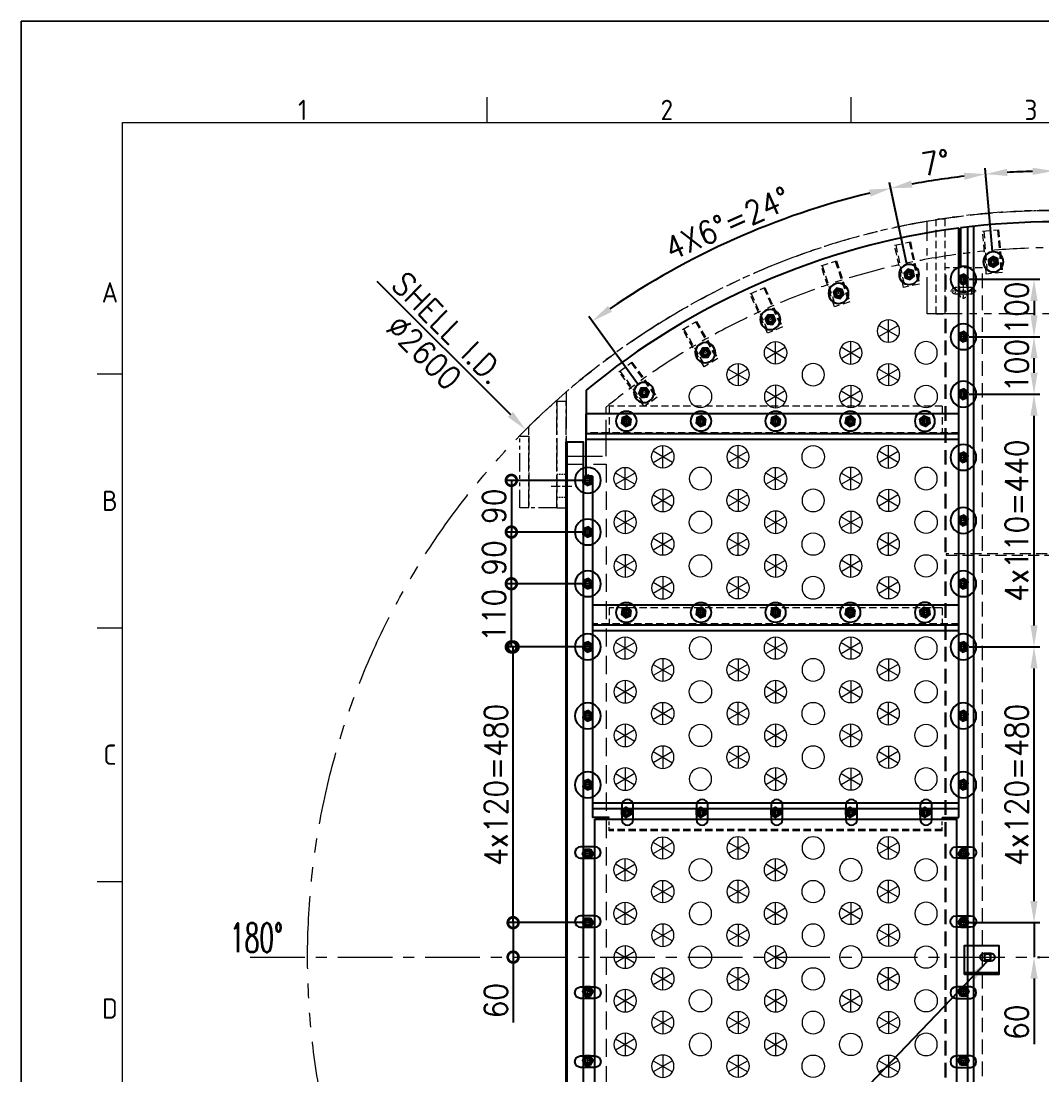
# Model space of a CAD drawing. Header units: inches. Extents: x -15980 to 45789, y -23276 to 2417.
# Drawn here: x 2269 to 4047, y -14754 to -12919 of the extents above; entities that cross this region are included whole.
import ezdxf
from ezdxf.enums import TextEntityAlignment as Align

# ---------------------------------------------------------------- set-up
doc = ezdxf.new("R2010")
doc.units = ezdxf.units.IN
doc.header["$MEASUREMENT"] = 0
for name, pattern in [('CENTER', [50.8, 31.75, -6.35, 6.35, -6.35]), ('CENTERX2', [101.6, 63.5, -12.7, 12.7, -12.7]), ('HIDDEN', [9.525, 6.35, -3.175]), ('HIDDENX2', [19.05, 12.7, -6.35]), ('PHANTOMX2', [127, 63.5, -12.7, 12.7, -12.7, 12.7, -12.7])]:
    doc.linetypes.add(name, pattern=pattern)
for name, color, linetype, lineweight in [('CADRE', 254, 'Continuous', 5), ('Center line', 181, 'CENTER', 5), ('CENTER LINES', 181, 'CENTERX2', 5), ('HATCH', 130, 'PHANTOMX2', 9), ('HIDDEN', 211, 'HIDDEN', 5), ('HIDDEN LINES', 211, 'HIDDENX2', 5), ('Plot Plan', 9, 'Continuous', 0), ('TEXT', 2, 'Continuous', 13)]:
    doc.layers.add(name, color=color, linetype=linetype, lineweight=lineweight)
doc.layers.add('dim', color=82, linetype='Continuous')
doc.styles.add('ISO Proportional', font='isocp.shx')
doc.styles.add('ROMANS', font='ROMANS.shx', dxfattribs={"width": 0.9, "bigfont": '@extfont2.shx'})
doc.dimstyles.new('1X25', dxfattribs={"dimscale": 25, "dimtxt": 1.6, "dimasz": 1.5, "dimexe": 0.4, "dimexo": 0.4, "dimgap": 0.4, "dimtad": 1, "dimdsep": 46, "dimtxsty": 'ROMANS', "dimcen": 0, "dimclrd": 256, "dimclre": 256, "dimclrt": 2, "dimadec": 0, "dimazin": 0, "dimtfac": 1, "dimtmove": 0, "dimatfit": 3, "dimfxl": 0.7, "dimlwd": -1, "dimlwe": -1, "dimarcsym": 1})

# ---------------------------------------------------------------- blocks, each defined once
blk = doc.blocks.new('A$C92300be3')
blk.add_lwpolyline([(520, 2257.5, -0.355757), (2080, 2257.5), (2080, 2172), (2150, 2172), (2150, 2283.6, 0.372217), (450, 2283.6), (450, 2172), (520, 2172), (520, 2257.5)], format="xyb")
blk = doc.blocks.new('A$C2abfb874')
at = {"ltscale": 0.5}
for p, q in [((1678.8, 633.2), (1678.8, 820.7)), ((1727.8, 633.2), (1727.8, 774.6)), ((1678.8, 633.2), (1727.8, 633.2))]:
    blk.add_line(p, q, dxfattribs=at)
for points in [[(1678.8, 633.2), (1662.8, 633.2), (1662.8, 818.2), (1678.8, 818.2)], [(1743.5, 758.2), (1727.8, 758.2), (1727.8, 633.2), (1743.5, 633.2)]]:
    blk.add_lwpolyline(points, close=True, dxfattribs=at)
blk.add_arc((812.8, -148.8), 1300, 45.2636, 48.2291, dxfattribs=at)
at = {"layer": 'Center line', "ltscale": 0.5}
blk.add_line((1688.8, 671.2), (1652.8, 671.2), dxfattribs=at)
at = {"layer": 'HIDDEN', "ltscale": 0.5}
for p, q in [((1662.8, 691.2), (1678.8, 691.2)), ((1662.8, 651.2), (1678.8, 651.2))]:
    blk.add_line(p, q, dxfattribs=at)
blk = doc.blocks.new('A$C141e7d13')
at = {"ltscale": 2}
for name, p in [('A$C92300be3', (0, 0)), ('A$C2abfb874', (487.2, 1448.8))]:
    blk.add_blockref(name, p, dxfattribs=at)
at = {"ltscale": 2, "xscale": -1}
blk.add_blockref('A$C2abfb874', (2112.8, 1448.8), dxfattribs=at)
blk = doc.blocks.new('A$C8f29f892')
at = {"ltscale": 0.1}
blk.add_lwpolyline([(36.7, 0), (7.7, 0, -1), (7.7, 11), (36.7, 11, -1)], format="xyb", close=True, dxfattribs=at)
at = {"layer": 'Center line', "ltscale": 0.2}
for p, q in [((0, 5.5), (44.3, 5.5)), ((7.7, 0), (7.7, 11)), ((36.7, 11), (36.7, 0))]:
    blk.add_line(p, q, dxfattribs=at)
blk = doc.blocks.new('A$C70352fb5')
at = {"layer": 'HIDDEN', "ltscale": 2}
blk.add_lwpolyline([(0, 165), (16, 165), (16, 0), (0, 0)], close=True, dxfattribs=at)
blk = doc.blocks.new('A$C492ec55c')
blk.add_lwpolyline([(1521, 18.9), (1521, 180), (1079, 180), (1079, 18.9, 0.085623)], format="xyb", close=True)
for name, p in [('A$C70352fb5', (1094, 15)), ('A$C8f29f892', (1119.8, 134.5))]:
    blk.add_blockref(name, p)
at = {"xscale": -1}
for name, p in [('A$C70352fb5', (1506, 15)), ('A$C8f29f892', (1480.2, 134.5))]:
    blk.add_blockref(name, p, dxfattribs=at)
blk = doc.blocks.new('A$C1138f5bf')
blk.add_blockref('A$C141e7d13', (0, 0))
at = {"xscale": -1, "rotation": 180}
blk.add_blockref('A$C492ec55c', (0, 2600), dxfattribs=at)
blk = doc.blocks.new('A$Cd132a1cb')
at = {"ltscale": 3}
blk.add_lwpolyline([(0, 2), (376, 2), (376, 0), (0, 0)], close=True, dxfattribs=at)
blk = doc.blocks.new('A$Cee575e1b')
blk.add_circle((7.5, 7.5), 5.5)
at = {"layer": 'Center line', "ltscale": 0.1}
for p, q in [((15, 7.5), (0, 7.5)), ((7.5, 15), (7.5, 0))]:
    blk.add_line(p, q, dxfattribs=at)
blk = doc.blocks.new('A$C2ccb66f0')
blk.add_circle((5.5, 5.5), 5.5)
blk = doc.blocks.new('A$C7d9c7b1b')
for p, q in [((1130, 8.8), (1130, 2551.2)), ((1140, 7.7), (1140, 2552.3)), ((1117, 2549.6), (1117, 2480))]:
    blk.add_line(p, q)
blk.add_circle((1164, 1280), 5.5)
blk.add_arc((1280, 1280), 1280, 82.6839, 97.3161)
at = {"layer": 'Center line', "ltscale": 0.2}
for p, q in [((1129, 2445.5), (1115, 2445.5)), ((1122, 2426.1), (1122, 2453.9)), ((1115, 2434.5), (1129, 2434.5))]:
    blk.add_line(p, q, dxfattribs=at)
at = {"layer": 'HIDDEN LINES', "ltscale": 2}
for p, q in [((1090, 80), (1090, 2480)), ((1092, 80), (1092, 2480)), ((1155, 6.1), (1155, 2480))]:
    blk.add_line(p, q, dxfattribs=at)
at = {"layer": 'HIDDEN LINES'}
blk.add_line((1155, 2480), (1090, 2480), dxfattribs=at)
at = {"layer": 'HIDDEN LINES', "ltscale": 0.5}
blk.add_lwpolyline([(1129, 2445.5, 1), (1115, 2445.5), (1115, 2434.5, 1), (1129, 2434.5)], format="xyb", close=True, dxfattribs=at)
at = {"rotation": 5.000000000000009}
blk.add_blockref('A$C2ccb66f0', (1169.1, 2484.4), dxfattribs=at)
for p in [(1114.5, 2452.5), (1114.5, 2352.5), (1114.5, 2252.5), (1114.5, 2142.5), (1114.5, 2032.5), (1114.5, 1922.5), (1114.5, 1812.5), (1114.5, 1692.5), (1114.5, 1572.5), (1114.5, 1452.5), (1114.5, 1332.5)]:
    blk.add_blockref('A$Cee575e1b', p)
at = {"xscale": -1, "rotation": 180}
for p in [(1114.5, 1227.5), (1114.5, 1107.5)]:
    blk.add_blockref('A$Cee575e1b', p, dxfattribs=at)
at = {"layer": 'HIDDEN', "xscale": -1, "rotation": 180}
blk.add_blockref('A$Cd132a1cb', (1092, 1982), dxfattribs=at)
blk = doc.blocks.new('A$C0b408d54')
blk.add_lwpolyline([(0, 480), (630, 480), (630, 0), (0, 0)], close=True)
blk = doc.blocks.new('A$C6a3627fe')
blk.add_circle((6.1, 6.1), 5.5)
at = {"layer": 'CENTER LINES'}
for p, q in [((0, 6.1), (12.1, 6.1)), ((6.1, 0), (6.1, 12.1))]:
    blk.add_line(p, q, dxfattribs=at)
blk = doc.blocks.new('A$C4fba82f2')
for p, q in [((638, 358), (0, 358)), ((638, 348.1), (0, 348.1)), ((638, 48), (0, 48)), ((638, 38.1), (0, 38.1)), ((29, 23), (0, 23)), ((609, 23), (638, 23))]:
    blk.add_line(p, q)
blk.add_lwpolyline([(638, 23), (638, 393), (0, 393), (0, 23)])
at = {"layer": 'HIDDEN LINES', "ltscale": 0.5}
for p, q in [((29, 0), (29, 23)), ((609, 0), (609, 23))]:
    blk.add_line(p, q, dxfattribs=at)
at = {"layer": 'HIDDEN LINES'}
for p, q in [((609, 2), (29, 2)), ((609, 0), (29, 0)), ((609, 0), (609, 3))]:
    blk.add_line(p, q, dxfattribs=at)
blk.add_blockref('A$C6a3627fe', (53, 374))
at = {"xscale": -1}
for p in [(195.1, 374), (325.1, 374), (455.1, 374), (585.1, 374), (65.1, 26), (195.1, 26), (325.1, 26), (455.1, 26), (585.1, 26)]:
    blk.add_blockref('A$C6a3627fe', p, dxfattribs=at)
blk = doc.blocks.new('A$C6dbf9a00')
for p, q in [((-11, 259.5), (-11, 368)), ((638, 333), (-11, 333)), ((638, 323.1), (-11, 323.1)), ((0, 259.5), (-11, 259.5))]:
    blk.add_line(p, q)
for points in [[(638, 2), (638, 368), (-11, 368)], [(0, 259.5), (0, 2)]]:
    blk.add_lwpolyline(points)
at = {"layer": 'HIDDEN LINES'}
for p, q in [((29, 30), (29, 0)), ((609, 30), (29, 30)), ((609, 30), (609, 0)), ((638, 2), (0, 2)), ((609, 0), (29, 0))]:
    blk.add_line(p, q, dxfattribs=at)
blk.add_blockref('A$C6a3627fe', (53, 348.9))
at = {"xscale": -1}
for p in [(195.1, 348.9), (325.1, 348.9), (455.1, 348.9), (585.1, 348.9), (65.1, 16), (195.1, 16), (325.1, 16), (455.1, 16), (585.1, 16)]:
    blk.add_blockref('A$C6a3627fe', p, dxfattribs=at)
blk = doc.blocks.new('A$C3f851d6e')
at = {"layer": 'CENTER LINES'}
for p, q in [((723.6, 640.5), (731.6, 640.5)), ((723.6, -999.5), (731.6, -999.5))]:
    blk.add_line(p, q, dxfattribs=at)
at = {"layer": 'HIDDEN', "ltscale": 5}
blk.add_line((728.6, -1037.5), (728.6, 678.5), dxfattribs=at)
blk.add_lwpolyline([(726.6, 678.5), (796.6, 678.5), (796.6, -1037.5), (726.6, -1037.5)], close=True, dxfattribs=at)
at = {"layer": 'HIDDEN LINES'}
for p, q in [((726.6, 647.5), (728.6, 647.5)), ((726.6, 633.5), (728.6, 633.5)), ((726.6, -992.5), (728.6, -992.5)), ((726.6, -1006.5), (728.6, -1006.5))]:
    blk.add_line(p, q, dxfattribs=at)
for p in [(757.1, 643), (757.1, 553), (757.1, 463), (757.1, 353), (757.1, 233), (757.1, 113), (757.1, -7), (757.1, -127)]:
    blk.add_blockref('A$Cee575e1b', p)
at = {"xscale": -1, "rotation": 180}
for p in [(757.1, -232), (757.1, -352), (757.1, -472), (757.1, -592), (757.1, -712), (757.1, -822), (757.1, -912), (757.1, -1002)]:
    blk.add_blockref('A$Cee575e1b', p, dxfattribs=at)
blk = doc.blocks.new('A$C91e3882d')
at = {"ltscale": 5}
blk.add_line((5, 0), (5, 1794), dxfattribs=at)
blk.add_lwpolyline([(3, 1794), (33, 1794), (33, 0), (3, 0)], close=True, dxfattribs=at)
at = {"layer": 'CENTER LINES'}
for p, q in [((0, 1717), (8, 1717)), ((0, 77), (8, 77))]:
    blk.add_line(p, q, dxfattribs=at)
at = {"layer": 'HIDDEN LINES'}
for p, q in [((3, 1724), (5, 1724)), ((3, 1710), (5, 1710)), ((3, 84), (5, 84)), ((3, 70), (5, 70))]:
    blk.add_line(p, q, dxfattribs=at)
blk = doc.blocks.new('A$C6bf44817')
for p, q in [((943.1, 172.1), (943.1, 528.3)), ((294.1, 246.1), (294.1, 172.1))]:
    blk.add_line(p, q)
blk.add_arc((1109.1, -740.9), 1280, 97.4515, 129.5476)
at = {"layer": 'HIDDEN LINES'}
for p, q in [((914.1, 218.1), (334.1, 218.1)), ((334.1, 218.1), (334.1, 170.1)), ((914.1, 218.1), (914.1, 170.1)), ((943.1, 172.1), (294.1, 172.1)), ((914.1, 170.1), (334.1, 170.1))]:
    blk.add_line(p, q, dxfattribs=at)
for p, rotation in [((852.3, 441), 12), ((730.2, 407.7), 18.00000000000001), ((612.2, 361.8), 24.00000000000002), ((499.6, 303.8), 30.00000000000003), ((393.8, 234.3), 36.00000000000001)]:
    blk.add_blockref('A$C2ccb66f0', p, dxfattribs=dict(rotation=rotation))
at = {"xscale": -1}
for p in [(370.2, 186), (500.2, 186), (630.2, 186), (760.2, 186), (890.2, 186)]:
    blk.add_blockref('A$C6a3627fe', p, dxfattribs=at)
blk = doc.blocks.new('A$Caf3e39af')
for name, p in [('A$C7d9c7b1b', (0, 0)), ('A$C6bf44817', (170.9, 2020.9)), ('A$C6dbf9a00', (476, 1858)), ('A$C91e3882d', (427, 383)), ('A$C3f851d6e', (-296.6, 1459.5)), ('A$C4fba82f2', (476, 1500)), ('A$C0b408d54', (480, 1040))]:
    blk.add_blockref(name, p)
blk = doc.blocks.new('A$C11cce40c')
at = {"layer": 'TEXT'}
blk.add_circle((19.5, 19.5), 19.5, dxfattribs=at)
blk = doc.blocks.new('A$Ce7f1c790')
at = {"layer": 'TEXT'}
for p, q in [((19.5, 39), (19.5, 0)), ((2.6, 29.2), (36.4, 9.7)), ((36.4, 29.2), (2.6, 9.7))]:
    blk.add_line(p, q, dxfattribs=at)
blk.add_circle((19.5, 19.5), 19.5, dxfattribs=at)
blk = doc.blocks.new('A$C5fb7b078')
at = {"xscale": -1, "rotation": 180}
for name, p in [('A$Ce7f1c790', (458.5, 1319)), ('A$Ce7f1c790', (393, 1281)), ('A$C11cce40c', (524, 1281)), ('A$Ce7f1c790', (196.5, 1100)), ('A$Ce7f1c790', (458.5, 1100)), ('A$C11cce40c', (131, 1062)), ('A$Ce7f1c790', (393, 1062)), ('A$C11cce40c', (524, 1062)), ('A$Ce7f1c790', (196.5, 948)), ('A$Ce7f1c790', (458.5, 948)), ('A$Ce7f1c790', (393, 910)), ('A$C11cce40c', (131, 767)), ('A$C11cce40c', (524, 767)), ('A$Ce7f1c790', (196.5, 653)), ('A$Ce7f1c790', (458.5, 653)), ('A$Ce7f1c790', (393, 615)), ('A$C11cce40c', (131, 539)), ('A$C11cce40c', (524, 539)), ('A$Ce7f1c790', (196.5, 419)), ('A$Ce7f1c790', (458.5, 419)), ('A$Ce7f1c790', (196.5, 343)), ('A$Ce7f1c790', (458.5, 343)), ('A$C11cce40c', (131, 305)), ('A$C11cce40c', (524, 305)), ('A$Ce7f1c790', (196.5, 191)), ('A$Ce7f1c790', (458.5, 191)), ('A$Ce7f1c790', (393, 153)), ('A$C11cce40c', (131, 77)), ('A$C11cce40c', (524, 77))]:
    blk.add_blockref(name, p, dxfattribs=at)
at = {"rotation": 180}
for name, p in [('A$Ce7f1c790', (301, 1281)), ('A$Ce7f1c790', (104.5, 1100)), ('A$C11cce40c', (366.5, 1100)), ('A$Ce7f1c790', (39, 1062)), ('A$Ce7f1c790', (301, 1062)), ('A$Ce7f1c790', (104.5, 948)), ('A$C11cce40c', (366.5, 948)), ('A$Ce7f1c790', (39, 767)), ('A$Ce7f1c790', (301, 767)), ('A$Ce7f1c790', (104.5, 653)), ('A$C11cce40c', (366.5, 653)), ('A$Ce7f1c790', (104.5, 419)), ('A$Ce7f1c790', (39, 381)), ('A$Ce7f1c790', (301, 381)), ('A$Ce7f1c790', (104.5, 343)), ('A$C11cce40c', (366.5, 343)), ('A$Ce7f1c790', (39, 305)), ('A$Ce7f1c790', (301, 305)), ('A$Ce7f1c790', (104.5, 191)), ('A$C11cce40c', (366.5, 191)), ('A$C11cce40c', (432, 77)), ('A$C11cce40c', (366.5, 39))]:
    blk.add_blockref(name, p, dxfattribs=at)
for name, p in [('A$Ce7f1c790', (196.5, 1204)), ('A$Ce7f1c790', (458.5, 1204)), ('A$C11cce40c', (131, 1166)), ('A$Ce7f1c790', (393, 1166)), ('A$C11cce40c', (524, 1166)), ('A$Ce7f1c790', (196.5, 985)), ('A$Ce7f1c790', (458.5, 985)), ('A$C11cce40c', (131, 947)), ('A$Ce7f1c790', (393, 947)), ('A$C11cce40c', (524, 947)), ('A$C11cce40c', (131, 871)), ('A$C11cce40c', (524, 871)), ('A$Ce7f1c790', (196.5, 833)), ('A$Ce7f1c790', (458.5, 833)), ('A$Ce7f1c790', (393, 728)), ('A$Ce7f1c790', (196.5, 690)), ('A$Ce7f1c790', (458.5, 690)), ('A$C11cce40c', (131, 652)), ('A$Ce7f1c790', (393, 652)), ('A$C11cce40c', (524, 652)), ('A$C11cce40c', (131, 576)), ('A$C11cce40c', (524, 576)), ('A$Ce7f1c790', (196.5, 538)), ('A$Ce7f1c790', (458.5, 538)), ('A$Ce7f1c790', (393, 500)), ('A$C11cce40c', (131, 342)), ('A$C11cce40c', (524, 342)), ('A$Ce7f1c790', (393, 266)), ('A$Ce7f1c790', (196.5, 228)), ('A$Ce7f1c790', (458.5, 228)), ('A$C11cce40c', (131, 190)), ('A$C11cce40c', (524, 190)), ('A$C11cce40c', (131, 114)), ('A$C11cce40c', (524, 114)), ('A$Ce7f1c790', (196.5, 76)), ('A$Ce7f1c790', (458.5, 76)), ('A$Ce7f1c790', (196.5, 0)), ('A$Ce7f1c790', (458.5, 0))]:
    blk.add_blockref(name, p)
at = {"xscale": -1}
for name, p in [('A$C11cce40c', (366.5, 1204)), ('A$Ce7f1c790', (301, 1166)), ('A$Ce7f1c790', (104.5, 985)), ('A$C11cce40c', (366.5, 985)), ('A$Ce7f1c790', (39, 947)), ('A$Ce7f1c790', (301, 947)), ('A$Ce7f1c790', (39, 871)), ('A$Ce7f1c790', (301, 871)), ('A$Ce7f1c790', (104.5, 833)), ('A$C11cce40c', (366.5, 833)), ('A$Ce7f1c790', (104.5, 690)), ('A$C11cce40c', (366.5, 690)), ('A$Ce7f1c790', (39, 652)), ('A$Ce7f1c790', (301, 652)), ('A$Ce7f1c790', (39, 576)), ('A$Ce7f1c790', (301, 576)), ('A$Ce7f1c790', (104.5, 538)), ('A$C11cce40c', (366.5, 538)), ('A$Ce7f1c790', (39, 500)), ('A$Ce7f1c790', (301, 500)), ('A$C11cce40c', (366.5, 380)), ('A$C11cce40c', (432, 342)), ('A$Ce7f1c790', (104.5, 228)), ('A$C11cce40c', (366.5, 228)), ('A$Ce7f1c790', (39, 190)), ('A$Ce7f1c790', (301, 190)), ('A$C11cce40c', (432, 190)), ('A$Ce7f1c790', (39, 114)), ('A$Ce7f1c790', (301, 114)), ('A$Ce7f1c790', (104.5, 76)), ('A$C11cce40c', (366.5, 76)), ('A$Ce7f1c790', (39, 38)), ('A$Ce7f1c790', (301, 38)), ('A$Ce7f1c790', (104.5, 0))]:
    blk.add_blockref(name, p, dxfattribs=at)
blk = doc.blocks.new('A$C25e64056')
blk.add_lwpolyline([(11.6, 0, -1), (11.6, 14), (22.6, 14, -1), (22.6, 0)], format="xyb", close=True)
at = {"layer": 'Center line', "ltscale": 0.2}
for p, q in [((1.5, 7), (32.6, 7)), ((11.6, 0), (11.6, 14)), ((22.6, 14), (22.6, 0))]:
    blk.add_line(p, q, dxfattribs=at)
blk = doc.blocks.new('A$Cea60fde7')
for p, q in [((60, 47), (0, 47)), ((23, 50), (23, 47)), ((33, 50), (33, 47))]:
    blk.add_line(p, q)
blk.add_lwpolyline([(60, 50), (60, 0), (0, 0), (0, 50)], close=True)
at = {"rotation": 180}
blk.add_blockref('A$C25e64056', (37.1, 27), dxfattribs=at)
blk = doc.blocks.new('A$C6a1ac27a')
at = {"color": 2, "transparency": 33554585}
blk.add_lwpolyline([(26.1, 21), (18.8, 26.6), (10.2, 23.2), (8.9, 14), (16.2, 8.4), (24.8, 11.8)], close=True, dxfattribs=at)
at = {"ltscale": 0.5, "transparency": 33554585}
blk.add_circle((17.5, 17.5), 17.5, dxfattribs=at)
at = {"color": 2, "transparency": 33554585}
for radius in [7.3, 4.19]:
    blk.add_circle((17.5, 17.5), radius, dxfattribs=at)
at = {"layer": 'HATCH', "transparency": 33554585}
blk.add_arc((17.5, 17.5), 5, 11.9506, 281.9506, dxfattribs=at)
blk = doc.blocks.new('A$C06B83E83')
at = {"color": 2, "transparency": 33554585}
blk.add_lwpolyline([(31.1, 19), (23.8, 13.4), (15.2, 16.8), (13.9, 26), (21.2, 31.6), (29.8, 28.2)], close=True, dxfattribs=at)
at = {"ltscale": 0.5, "transparency": 33554585}
blk.add_circle((22.5, 22.5), 22.5, dxfattribs=at)
at = {"color": 2, "transparency": 33554585}
for radius in [7.3, 4.19]:
    blk.add_circle((22.5, 22.5), radius, dxfattribs=at)
at = {"layer": 'HATCH', "transparency": 33554585}
blk.add_arc((22.5, 22.5), 5, 78.0497, 348.0497, dxfattribs=at)
blk = doc.blocks.new('A$C180E2B9A')
at = {"transparency": 33554585}
blk.add_lwpolyline([(10, 0, -1), (10, 20), (35, 20, -1), (35, 0), (10, 0)], format="xyb", dxfattribs=at)
at = {"color": 2, "transparency": 33554585}
blk.add_lwpolyline([(27.1, 4), (31.7, 12), (27.1, 20), (17.9, 20), (13.3, 12), (17.9, 4)], close=True, dxfattribs=at)
for radius in [7.3, 4.19]:
    blk.add_circle((22.5, 12), radius, dxfattribs=at)
at = {"layer": 'HATCH', "transparency": 33554585}
blk.add_arc((22.5, 12), 5, 290, 200, dxfattribs=at)
blk = doc.blocks.new('A$C9178737d')
at = {"color": 2, "transparency": 33554559}
blk.add_lwpolyline([(25.5, 15.4), (17.5, 10.8), (9.5, 15.4), (9.5, 24.6), (17.5, 29.2), (25.5, 24.6)], close=True, dxfattribs=at)
at = {"transparency": 33554559}
blk.add_circle((17.5, 20), 17.5, dxfattribs=at)
at = {"color": 2, "transparency": 33554559}
for radius in [7.3, 4.19]:
    blk.add_circle((17.5, 20), radius, dxfattribs=at)
at = {"layer": 'CENTER LINES', "linetype": 'CENTER', "ltscale": 0.2, "transparency": 33554559}
for p, q in [((9.4, 20), (25.6, 20)), ((17.5, 28.1), (17.5, 11.9))]:
    blk.add_line(p, q, dxfattribs=at)
at = {"layer": 'HATCH', "transparency": 33554559}
blk.add_arc((17.5, 20), 5, 70, 340, dxfattribs=at)
at = {"layer": 'HIDDEN', "linetype": 'HIDDEN', "ltscale": 2, "transparency": 33554559}
for p, q in [((31.5, 75), (3.5, 75)), ((3.5, 75), (3.5, 0)), ((5.5, 75), (5.5, 0)), ((29.5, 75), (29.5, 0)), ((31.5, 0), (31.5, 75)), ((3.5, 0), (31.5, 0))]:
    blk.add_line(p, q, dxfattribs=at)
at = {"layer": 'HIDDEN LINES', "linetype": 'HIDDEN', "ltscale": 0.5, "transparency": 33554559}
blk.add_circle((17.5, 20), 5.25, dxfattribs=at)
blk = doc.blocks.new('A$Cb9a4acbd')
for p, xscale, rotation in [((747.8, 2437.1), -1, 5.000000000368088), ((603.2, 2417.7), -1, 12.00000000016127), ((481.9, 2387.1), -1, 18.00000000016125), ((364.4, 2344), -0.9999999999999998, 24.00000000016123), ((252.2, 2288.8), -1, 30.0000000001612), ((146.3, 2222.2), -0.9999999999999998, 36.00000000016117)]:
    blk.add_blockref('A$C9178737d', p, dxfattribs=dict(xscale=xscale, rotation=rotation))
at = {"ltscale": 6}
for name, p, xscale, rotation in [('A$C06B83E83', (654, 2447.7), -0.9999999999999996, 180.0003129924566), ('A$C06B83E83', (654, 2347.7), -0.9999999999999996, 180.0003129924566), ('A$C06B83E83', (654, 2247.7), -0.9999999999999996, 180.0003129924566), ('A$C06B83E83', (654, 2137.7), -0.9999999999999996, 180.0003129924566), ('A$C06B83E83', (0, 2097.7), -0.9999999999999996, 180.0003129924566), ('A$C06B83E83', (654, 2027.7), -0.9999999999999996, 180.0003129924566), ('A$C06B83E83', (0, 2007.7), -0.9999999999999996, 180.0003129924566), ('A$C06B83E83', (0, 1917.7), -0.9999999999999996, 180.0003129924566), ('A$C06B83E83', (654, 1917.7), -0.9999999999999996, 180.0003129924566), ('A$C06B83E83', (0, 1807.7), -0.9999999999999996, 180.0003129924566), ('A$C06B83E83', (654, 1807.7), -0.9999999999999996, 180.0003129924566), ('A$C06B83E83', (0, 1687.7), -0.9999999999999996, 180.0003129924566), ('A$C06B83E83', (654, 1687.7), -0.9999999999999996, 180.0003129924566), ('A$C06B83E83', (0, 1567.7), -0.9999999999999996, 180.0003129924566), ('A$C06B83E83', (654, 1567.7), -0.9999999999999996, 180.0003129924566), ('A$C180E2B9A', (101.5, 1519.7), -1, 90), ('A$C180E2B9A', (231.5, 1519.7), -1, 90), ('A$C180E2B9A', (361.5, 1519.7), -1, 90), ('A$C180E2B9A', (491.5, 1519.7), -1, 90), ('A$C180E2B9A', (621.5, 1519.7), -1, 90), ('A$C180E2B9A', (0, 1437.2), -1, 180), ('A$C180E2B9A', (0, 1317.2), -1, 180)]:
    blk.add_blockref(name, p, dxfattribs=dict(at, xscale=xscale, rotation=rotation))
for p in [(72, 2160.7), (202, 2160.7), (332, 2160.7), (462, 2160.7), (72, 1827.7), (202, 1827.7), (332, 1827.7), (462, 1827.7)]:
    blk.add_blockref('A$C6a1ac27a', p)
at = {"xscale": -1}
for p in [(627, 2160.7), (627, 1827.7)]:
    blk.add_blockref('A$C6a1ac27a', p, dxfattribs=at)
at = {"ltscale": 6, "rotation": 180}
for p in [(699, 1437.2), (699, 1317.2)]:
    blk.add_blockref('A$C180E2B9A', p, dxfattribs=at)
at = {"ltscale": 6}
for p in [(0, 1173.2), (0, 1053.2)]:
    blk.add_blockref('A$C180E2B9A', p, dxfattribs=at)
at = {"ltscale": 6, "xscale": -1}
for p in [(699, 1173.2), (699, 1053.2)]:
    blk.add_blockref('A$C180E2B9A', p, dxfattribs=at)
blk = doc.blocks.new('*D469')
at = {"layer": 'Defpoints', "color": 0, "transparency": 16777216}
for p in [(3917.4, -14488.6), (4033.1, -14488.6), (4029.3, -14548.6)]:
    blk.add_point(p, dxfattribs=at)
at = {"layer": 'dim', "transparency": 16777216}
for p, q in [((4033.1, -14451.1), (4033.1, -14413.6)), ((3927.4, -14488.6), (4043.1, -14488.6)), ((4033.1, -14488.6), (4033.1, -14548.6)), ((4039.3, -14548.6), (4043.1, -14548.6)), ((4033.1, -14586.1), (4033.1, -14700.2))]:
    blk.add_line(p, q, dxfattribs=at)
for points in [[(4026.8, -14451.1), (4039.3, -14451.1), (4033.1, -14488.6)], [(4026.8, -14586.1), (4039.3, -14586.1), (4033.1, -14548.6)]]:
    blk.add_solid(points, dxfattribs=at)
at = {"layer": 'dim', "color": 2, "transparency": 16777216, "insert": (4003.1, -14661.9), "char_height": 40, "attachment_point": 5, "rotation": 90, "style": 'ROMANS'}
blk.add_mtext('60', dxfattribs=at)
blk = doc.blocks.new('*D470')
at = {"layer": 'Defpoints', "color": 0, "transparency": 16777216}
for p in [(3910.1, -14008.6), (4033.1, -14008.6), (3910.1, -14488.6)]:
    blk.add_point(p, dxfattribs=at)
at = {"layer": 'dim', "transparency": 16777216}
for p, q in [((3920.1, -14008.6), (4043.1, -14008.6)), ((4033.1, -14451.1), (4033.1, -14046.1)), ((3920.1, -14488.6), (4043.1, -14488.6))]:
    blk.add_line(p, q, dxfattribs=at)
for points in [[(4026.8, -14046.1), (4039.3, -14046.1), (4033.1, -14008.6)], [(4026.8, -14451.1), (4039.3, -14451.1), (4033.1, -14488.6)]]:
    blk.add_solid(points, dxfattribs=at)
at = {"layer": 'dim', "color": 2, "transparency": 16777216, "insert": (4003.1, -14248.6), "char_height": 40, "attachment_point": 5, "rotation": 90, "style": 'ROMANS'}
blk.add_mtext('4x120=480', dxfattribs=at)
blk = doc.blocks.new('*D471')
at = {"layer": 'Defpoints', "color": 0, "transparency": 16777216}
for p in [(3910.1, -13568.6), (4033.1, -13568.6), (3910.1, -14008.6)]:
    blk.add_point(p, dxfattribs=at)
at = {"layer": 'dim', "transparency": 16777216}
for p, q in [((3920.1, -13568.6), (4043.1, -13568.6)), ((4033.1, -13971.1), (4033.1, -13606.1)), ((3920.1, -14008.6), (4043.1, -14008.6))]:
    blk.add_line(p, q, dxfattribs=at)
for points in [[(4026.8, -13606.1), (4039.3, -13606.1), (4033.1, -13568.6)], [(4026.8, -13971.1), (4039.3, -13971.1), (4033.1, -14008.6)]]:
    blk.add_solid(points, dxfattribs=at)
at = {"layer": 'dim', "color": 2, "transparency": 16777216, "insert": (4003.1, -13788.6), "char_height": 40, "attachment_point": 5, "rotation": 90, "style": 'ROMANS'}
blk.add_mtext('4x110=440', dxfattribs=at)
blk = doc.blocks.new('*D472')
at = {"layer": 'Defpoints', "color": 0, "transparency": 16777216}
for p in [(3910.1, -13468.6), (4033.1, -13468.6), (3910.1, -13568.6)]:
    blk.add_point(p, dxfattribs=at)
at = {"layer": 'dim', "transparency": 16777216}
for p, q in [((3920.1, -13468.6), (4043.1, -13468.6)), ((4033.1, -13531.1), (4033.1, -13506.1)), ((3920.1, -13568.6), (4043.1, -13568.6))]:
    blk.add_line(p, q, dxfattribs=at)
for points in [[(4026.8, -13506.1), (4039.3, -13506.1), (4033.1, -13468.6)], [(4026.8, -13531.1), (4039.3, -13531.1), (4033.1, -13568.6)]]:
    blk.add_solid(points, dxfattribs=at)
at = {"layer": 'dim', "color": 2, "transparency": 16777216, "insert": (4003.1, -13518.6), "char_height": 40, "attachment_point": 5, "rotation": 90, "style": 'ROMANS'}
blk.add_mtext('100', dxfattribs=at)
blk = doc.blocks.new('*D473')
at = {"layer": 'Defpoints', "color": 0, "transparency": 16777216}
for p in [(3910.1, -13368.6), (3910.1, -13468.6), (4033.1, -13468.6)]:
    blk.add_point(p, dxfattribs=at)
at = {"layer": 'dim', "transparency": 16777216}
for p, q in [((3920.1, -13368.6), (4043.1, -13368.6)), ((4033.1, -13406.1), (4033.1, -13431.1)), ((3920.1, -13468.6), (4043.1, -13468.6))]:
    blk.add_line(p, q, dxfattribs=at)
for points in [[(4026.8, -13406.1), (4039.3, -13406.1), (4033.1, -13368.6)], [(4026.8, -13431.1), (4039.3, -13431.1), (4033.1, -13468.6)]]:
    blk.add_solid(points, dxfattribs=at)
at = {"layer": 'dim', "color": 2, "transparency": 16777216, "insert": (4003.1, -13418.6), "char_height": 40, "attachment_point": 5, "rotation": 90, "style": 'ROMANS'}
blk.add_mtext('100', dxfattribs=at)
blk = doc.blocks.new('_DotSmall')
at = {"color": 0, "linetype": 'ByBlock', "const_width": 0.5}
blk.add_lwpolyline([(-0.0625, 0, 1), (0.0625, 0, 1)], format="xyb", close=True, dxfattribs=at)
blk = doc.blocks.new('*D478')
at = {"layer": 'Defpoints', "color": 0, "transparency": 16777216}
for p in [(3126, -14488.6), (3248.8, -14488.6), (3128.3, -14548.6)]:
    blk.add_point(p, dxfattribs=at)
at = {"layer": 'dim', "transparency": 16777216}
for p, q in [((3238.8, -14488.6), (3116, -14488.6)), ((3126, -14488.6), (3126, -14548.6)), ((3118.3, -14548.6), (3116, -14548.6)), ((3126, -14548.6), (3126, -14662.7))]:
    blk.add_line(p, q, dxfattribs=at)
at = {"layer": 'dim', "transparency": 16777216, "xscale": 37.5, "yscale": 37.5, "zscale": 37.5}
for p, rotation in [((3126, -14488.6), 90), ((3126, -14548.6), 270)]:
    blk.add_blockref('_DotSmall', p, dxfattribs=dict(at, rotation=rotation))
at = {"layer": 'dim', "color": 2, "transparency": 16777216, "insert": (3096, -14624.4), "char_height": 40, "attachment_point": 5, "rotation": 90, "style": 'ROMANS'}
blk.add_mtext('60', dxfattribs=at)
blk = doc.blocks.new('*D479')
at = {"layer": 'Defpoints', "color": 0, "transparency": 16777216}
for p in [(3126, -14008.6), (3256.1, -14008.6), (3256.1, -14488.6)]:
    blk.add_point(p, dxfattribs=at)
at = {"layer": 'dim', "transparency": 16777216}
for p, q in [((3246.1, -14008.6), (3116, -14008.6)), ((3126, -14488.6), (3126, -14008.6)), ((3246.1, -14488.6), (3116, -14488.6))]:
    blk.add_line(p, q, dxfattribs=at)
at = {"layer": 'dim', "transparency": 16777216, "xscale": 37.5, "yscale": 37.5, "zscale": 37.5}
for p, rotation in [((3126, -14008.6), 90), ((3126, -14488.6), 270)]:
    blk.add_blockref('_DotSmall', p, dxfattribs=dict(at, rotation=rotation))
at = {"layer": 'dim', "color": 2, "transparency": 16777216, "insert": (3096, -14248.6), "char_height": 40, "attachment_point": 5, "rotation": 90, "style": 'ROMANS'}
blk.add_mtext('4x120=480', dxfattribs=at)
blk = doc.blocks.new('*D480')
at = {"layer": 'Defpoints', "color": 0, "transparency": 16777216}
for p in [(3122.9, -13898.6), (3256.1, -13898.6), (3256.1, -14008.6)]:
    blk.add_point(p, dxfattribs=at)
at = {"layer": 'dim', "transparency": 16777216}
for p, q in [((3246.1, -13898.6), (3112.9, -13898.6)), ((3122.9, -14008.6), (3122.9, -13898.6)), ((3246.1, -14008.6), (3112.9, -14008.6))]:
    blk.add_line(p, q, dxfattribs=at)
at = {"layer": 'dim', "transparency": 16777216, "xscale": 37.5, "yscale": 37.5, "zscale": 37.5}
for p, rotation in [((3122.9, -13898.6), 90), ((3122.9, -14008.6), 270)]:
    blk.add_blockref('_DotSmall', p, dxfattribs=dict(at, rotation=rotation))
at = {"layer": 'dim', "color": 2, "transparency": 16777216, "insert": (3092.9, -13953.6), "char_height": 40, "attachment_point": 5, "rotation": 90, "style": 'ROMANS'}
blk.add_mtext('110', dxfattribs=at)
blk = doc.blocks.new('*D481')
at = {"layer": 'Defpoints', "color": 0, "transparency": 16777216}
for p in [(3122.9, -13808.6), (3256.1, -13808.6), (3256.1, -13898.6)]:
    blk.add_point(p, dxfattribs=at)
at = {"layer": 'dim', "transparency": 16777216}
for p, q in [((3246.1, -13808.6), (3112.9, -13808.6)), ((3122.9, -13898.6), (3122.9, -13808.6)), ((3246.1, -13898.6), (3112.9, -13898.6))]:
    blk.add_line(p, q, dxfattribs=at)
at = {"layer": 'dim', "transparency": 16777216, "xscale": 37.5, "yscale": 37.5, "zscale": 37.5}
for p, rotation in [((3122.9, -13808.6), 90), ((3122.9, -13898.6), 270)]:
    blk.add_blockref('_DotSmall', p, dxfattribs=dict(at, rotation=rotation))
at = {"layer": 'dim', "color": 2, "transparency": 16777216, "insert": (3092.9, -13853.6), "char_height": 40, "attachment_point": 5, "rotation": 90, "style": 'ROMANS'}
blk.add_mtext('90', dxfattribs=at)
blk = doc.blocks.new('*D482')
at = {"layer": 'Defpoints', "color": 0, "transparency": 16777216}
for p in [(3256.1, -13718.6), (3122.9, -13808.6), (3256.1, -13808.6)]:
    blk.add_point(p, dxfattribs=at)
at = {"layer": 'dim', "transparency": 16777216}
for p, q in [((3246.1, -13718.6), (3112.9, -13718.6)), ((3122.9, -13718.6), (3122.9, -13808.6)), ((3246.1, -13808.6), (3112.9, -13808.6))]:
    blk.add_line(p, q, dxfattribs=at)
at = {"layer": 'dim', "transparency": 16777216, "xscale": 37.5, "yscale": 37.5, "zscale": 37.5}
for p, rotation in [((3122.9, -13718.6), 90), ((3122.9, -13808.6), 270)]:
    blk.add_blockref('_DotSmall', p, dxfattribs=dict(at, rotation=rotation))
at = {"layer": 'dim', "color": 2, "transparency": 16777216, "insert": (3092.9, -13763.6), "char_height": 40, "attachment_point": 5, "rotation": 90, "style": 'ROMANS'}
blk.add_mtext('90', dxfattribs=at)
blk = doc.blocks.new('*D483')
at = {"layer": 'Defpoints', "color": 0, "transparency": 16777216}
for p in [(4068.1, -13148.6), (3988.5, -13182.4), (3961.5, -13330.2), (3962.9, -13346.3), (4068.1, -16039.1)]:
    blk.add_point(p, dxfattribs=at)
at = {"layer": 'dim', "transparency": 16777216}
for p, q in [((3960.6, -13320.2), (3947.9, -13175.3)), ((4105.6, -13180.6), (4163.3, -13182.1))]:
    blk.add_line(p, q, dxfattribs=at)
for start, end in [(91.57, 93.43), (88.43, 90)]:
    blk.add_arc((4068.1, -14548.6), 1368.5, start, end, dxfattribs=at)
for points in [[(3986.7, -13188.7), (3985.7, -13176.3), (3948.8, -13185.3)], [(4030.5, -13174.3), (4030.7, -13186.8), (4068.1, -13180)]]:
    blk.add_solid(points, dxfattribs=at)
at = {"layer": 'dim', "color": 2, "transparency": 16777216, "insert": (4135.2, -13151.4), "char_height": 40, "attachment_point": 5, "rotation": 358.43, "style": 'ROMANS'}
blk.add_mtext('5°', dxfattribs=at)
blk = doc.blocks.new('*D484')
at = {"layer": 'Defpoints', "color": 0, "transparency": 16777216}
for p in [(3893.4, -13191.4), (3961.5, -13330.2), (3813.8, -13352.2), (3962.9, -13346.3), (3817.1, -13368)]:
    blk.add_point(p, dxfattribs=at)
at = {"layer": 'dim', "transparency": 16777216}
for p, q in [((3960.6, -13320.2), (3947.9, -13175.5)), ((3811.7, -13342.4), (3781.5, -13200.3))]:
    blk.add_line(p, q, dxfattribs=at)
blk.add_arc((4068.1, -14548.6), 1368.4, 96.5702, 100.4298, dxfattribs=at)
for points in [[(3910.9, -13183), (3912.1, -13195.4), (3948.8, -13185.4)], [(3821.6, -13209), (3819.1, -13196.7), (3783.6, -13210.1)]]:
    blk.add_solid(points, dxfattribs=at)
at = {"layer": 'dim', "color": 2, "transparency": 16777216, "insert": (3861.4, -13165.6), "char_height": 40, "attachment_point": 5, "rotation": 8.5, "style": 'ROMANS'}
blk.add_mtext('7°', dxfattribs=at)
blk = doc.blocks.new('*D485')
at = {"layer": 'Defpoints', "color": 0, "transparency": 16777216}
for p in [(3600.1, -13262.8), (3813.8, -13352.2), (3817.1, -13368), (3349.2, -13559.1), (3358.7, -13572.2)]:
    blk.add_point(p, dxfattribs=at)
at = {"layer": 'dim', "transparency": 16777216}
for p, q in [((3811.7, -13342.4), (3781.5, -13200.4)), ((3343.3, -13551), (3258, -13433.6))]:
    blk.add_line(p, q, dxfattribs=at)
blk.add_arc((4068.1, -14548.6), 1368.3, 103.5704, 124.4296, dxfattribs=at)
for points in [[(3745.6, -13212.4), (3748.4, -13224.6), (3783.6, -13210.2)], [(3298.1, -13425.1), (3290.9, -13414.9), (3263.8, -13441.6)]]:
    blk.add_solid(points, dxfattribs=at)
at = {"layer": 'dim', "color": 2, "transparency": 16777216, "insert": (3499.4, -13271.2), "char_height": 40, "attachment_point": 5, "rotation": 24, "style": 'ROMANS'}
blk.add_mtext('4X6%%D=24°', dxfattribs=at)
blk = doc.blocks.new('*D486')
at = {"layer": 'Defpoints', "color": 0, "transparency": 16777216}
for p in [(4791.7, -13492.8), (3344.4, -15604.4)]:
    blk.add_point(p, dxfattribs=at)
at = {"layer": 'dim', "transparency": 16777216}
blk.add_line((5007.4, -13178), (4812.9, -13461.8), dxfattribs=at)
blk.add_solid([(4807.8, -13458.3), (4818.1, -13465.4), (4791.7, -13492.8)], dxfattribs=at)
at = {"layer": 'dim', "color": 2, "transparency": 16777216, "char_height": 40, "attachment_point": 5, "rotation": 55.5742, "style": 'ROMANS'}
for s, insert in [('PLATE O.D.', (4896.1, -13287.4)), ('∅2560', (4945.6, -13321.3))]:
    blk.add_mtext(s, dxfattribs=dict(at, insert=insert))
blk = doc.blocks.new('*D563')
at = {"layer": 'Defpoints', "color": 0, "transparency": 16777216}
for p in [(3147.8, -13630.4), (4988.3, -15466.8)]:
    blk.add_point(p, dxfattribs=at)
at = {"layer": 'dim', "transparency": 16777216}
blk.add_line((2888.8, -13371.9), (3121.3, -13603.9), dxfattribs=at)
blk.add_solid([(3125.7, -13599.4), (3116.9, -13608.3), (3147.8, -13630.4)], dxfattribs=at)
at = {"layer": 'dim', "color": 2, "transparency": 16777216, "char_height": 40, "attachment_point": 5, "rotation": 315.0632, "style": 'ROMANS'}
for s, insert in [('SHELL I.D.', (3013, -13453.4)), ('∅2600', (2970.6, -13495.9))]:
    blk.add_mtext(s, dxfattribs=dict(at, insert=insert))
blk = doc.blocks.new('A$Ceb6babff')
at = {"layer": 'CADRE', "color": 2}
for p, q in [((810.9, 7291.7), (810.9, 7247.5)), ((1445.1, 7291.7), (1445.1, 7247.5)), ((132.6, 6810), (176.8, 6810)), ((132.6, 6368.1), (176.8, 6368.1)), ((132.6, 5926.1), (176.8, 5926.1))]:
    blk.add_line(p, q, dxfattribs=at)
at = {"layer": 'CADRE', "color": 8}
blk.add_lwpolyline([(0, 0), (10500, 0), (10500, 7424.2), (0, 7424.2)], close=True, dxfattribs=at)
at = {"layer": 'CADRE', "color": 4}
blk.add_lwpolyline([(176.8, 7247.5), (10323.2, 7247.5), (10323.2, 176.8), (176.8, 176.8)], close=True, dxfattribs=at)
at = {"layer": 'Plot Plan', "linetype": 'ByBlock'}
blk.add_lwpolyline([(10500, 0), (0, 0), (0, 7424.2), (10500, 7424.2)], close=True, dxfattribs=at)
at = {"layer": 'CADRE', "color": 2, "style": 'ISO Proportional'}
for s, p in [('1', (490.3, 7269.6)), ('2', (1124.5, 7269.6)), ('3', (1758.6, 7269.6)), ('A', (154.7, 6951.9)), ('B', (154.7, 6589)), ('C', (154.7, 6147.1)), ('D', (154.7, 5705.2))]:
    blk.add_text(s, height=35.4, dxfattribs=at).set_placement(p, align=Align.MIDDLE)

msp = doc.modelspace()

# ---------------------------------------------------------------- linework, layer by layer
at = {"layer": 'Center line', "ltscale": 3}
msp.add_line((2668.078, -14548.582), (5468.078, -14548.582), dxfattribs=at)
at = {"layer": 'HATCH', "ltscale": 2}
msp.add_circle((4068.078, -14548.582), 1300, dxfattribs=at)

# ---------------------------------------------------------------- block references
for name, p in [('A$Ceb6babff', (2269.117, -20343.245)), ('A$Caf3e39af', (2788.078, -15828.582)), ('A$Cb9a4acbd', (3233.578, -15793.741)), ('A$C5fb7b078', (3301.578, -14758.082))]:
    msp.add_blockref(name, p)
at = {"rotation": 180}
msp.add_blockref('A$Cea60fde7', (3972.078, -14528.582), dxfattribs=at)
at = {"layer": 'HATCH', "ltscale": 2}
msp.add_blockref('A$C1138f5bf', (2768.078, -15848.582), dxfattribs=at)

# ---------------------------------------------------------------- texts
at = {"layer": 'TEXT', "ltscale": 0.5, "style": 'ROMANS', "width": 0.6}
msp.add_text('180%%D', height=50, dxfattribs=at).set_placement((2632.667, -14539.764))

# ---------------------------------------------------------------- dimensions: what is measured, and where the dimension line sits
at = {"layer": 'dim'}
for base, line1, line2, picture, middle in [((3893.417, -13191.404), ((3813.784, -13352.225), (3817.146, -13368.041)), ((3961.479, -13330.152), (3962.888, -13346.26)), '*D484', (3861.385, -13165.571)), ((3988.504, -13182.36), ((3961.479, -13330.152), (3962.888, -13346.26)), ((4068.078, -13148.582), (4068.078, -16039.134)), '*D483', (4135.242, -13151.36))]:
    dim = msp.add_angular_dim_2l(base=base, line1=line1, line2=line2, dimstyle='1X25', dxfattribs=at)
    dim.commit()
    dim.dimension.update_dxf_attribs({"geometry": picture, "text_midpoint": middle})
dim = msp.add_diameter_dim_2p(p1=(3344.445, -15604.403), p2=(4791.71, -13492.762), text='PLATE O.D.\\X<>', dimstyle='1X25', override={"dimtofl": 0}, dxfattribs=at)
dim.commit()
dim.dimension.update_dxf_attribs({"geometry": '*D486', "text_midpoint": (4920.857, -13304.33), "dimtype": 163})
dim = msp.add_angular_dim_2l(base=(3600.107, -13262.843), line1=((3349.166, -13559.086), (3358.671, -13572.167)), line2=((3813.784, -13352.225), (3817.146, -13368.041)), text='4X6%%D=<>', dimstyle='1X25', dxfattribs=at)
dim.commit()
dim.dimension.update_dxf_attribs({"geometry": '*D485', "text_midpoint": (3499.356, -13271.212)})
dim = msp.add_diameter_dim_2p(p1=(4988.329, -15466.807), p2=(3147.826, -13630.357), text='SHELL I.D.\\X<>', dimstyle='1X25', override={"dimtofl": 0}, dxfattribs=at)
dim.commit()
dim.dimension.update_dxf_attribs({"geometry": '*D563', "text_midpoint": (2991.788, -13474.663)})
for base, p1, p2, angle, picture, middle in [((4033.099, -13468.582), (3910.078, -13368.582), (3910.078, -13468.582), 270, '*D473', (4033.099, -13418.582)), ((4033.099, -13468.582), (3910.078, -13568.582), (3910.078, -13468.582), 90, '*D472', (4033.099, -13518.582)), ((4033.099, -14488.582), (4029.286, -14548.582), (3917.378, -14488.582), 90, '*D469', (4033.099, -14661.868))]:
    dim = msp.add_linear_dim(base=base, p1=p1, p2=p2, angle=angle, dimstyle='1X25', dxfattribs=at)
    dim.commit()
    dim.dimension.update_dxf_attribs({"geometry": picture, "text_midpoint": middle, "dimtype": 160})
for base, p1, p2, text, picture, middle in [((4033.099, -13568.582), (3910.078, -14008.582), (3910.078, -13568.582), '4x110=<>', '*D471', (4003.099, -13788.582)), ((4033.099, -14008.582), (3910.078, -14488.582), (3910.078, -14008.582), '4x120=<>', '*D470', (4003.099, -14248.582))]:
    dim = msp.add_linear_dim(base=base, p1=p1, p2=p2, angle=90, text=text, dimstyle='1X25', dxfattribs=at)
    dim.commit()
    dim.dimension.update_dxf_attribs({"geometry": picture, "text_midpoint": middle})
for base, p1, p2, angle, picture, middle in [((3122.865, -13808.582), (3256.078, -13718.582), (3256.078, -13808.582), 270, '*D482', (3092.865, -13763.582)), ((3122.865, -13808.582), (3256.078, -13898.582), (3256.078, -13808.582), 90, '*D481', (3092.865, -13853.582)), ((3122.865, -13898.582), (3256.078, -14008.582), (3256.078, -13898.582), 90, '*D480', (3092.865, -13953.582))]:
    dim = msp.add_linear_dim(base=base, p1=p1, p2=p2, angle=angle, dimstyle='1X25', override={"dimblk1": 'DotSmall', "dimblk2": 'DotSmall', "dimsah": 1}, dxfattribs=at)
    dim.commit()
    dim.dimension.update_dxf_attribs({"geometry": picture, "text_midpoint": middle})
dim = msp.add_linear_dim(base=(3125.99, -14008.582), p1=(3256.078, -14488.582), p2=(3256.078, -14008.582), angle=90, text='4x120=<>', dimstyle='1X25', override={"dimblk1": 'DotSmall', "dimblk2": 'DotSmall', "dimsah": 1}, dxfattribs=at)
dim.commit()
dim.dimension.update_dxf_attribs({"geometry": '*D479', "text_midpoint": (3095.99, -14248.582)})
dim = msp.add_linear_dim(base=(3125.99, -14488.582), p1=(3128.334, -14548.582), p2=(3248.778, -14488.582), angle=90, dimstyle='1X25', override={"dimblk1": 'DotSmall', "dimblk2": 'DotSmall', "dimsah": 1}, dxfattribs=at)
dim.commit()
dim.dimension.update_dxf_attribs({"geometry": '*D478', "text_midpoint": (3125.99, -14624.368), "dimtype": 160})

# ---------------------------------------------------------------- leaders
msp.add_leader([(3952.078, -14555.582), (3048.243, -15499.763), (2587.03, -15499.763)], dimstyle='1X25', dxfattribs=at)

doc.saveas('drawing.dxf')
